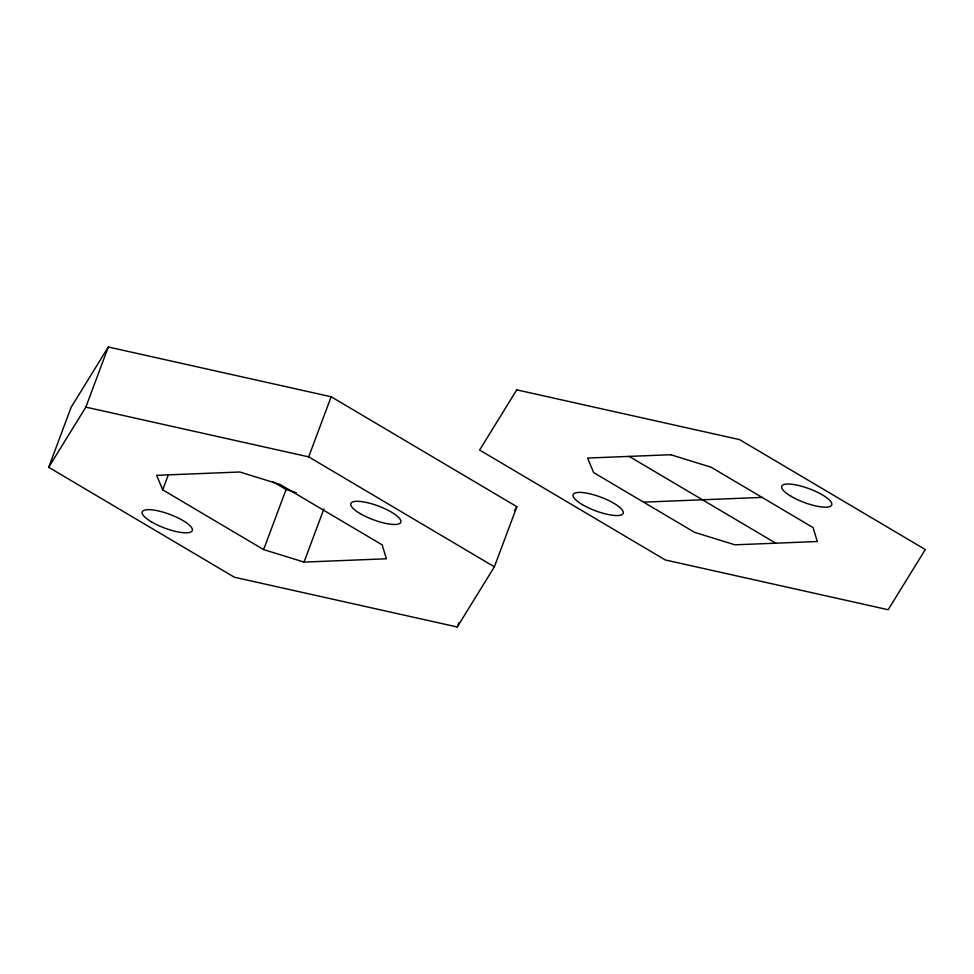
<?xml version="1.0" encoding="UTF-8"?>
<svg xmlns="http://www.w3.org/2000/svg" width="974" height="974" viewBox="0 0 974 974"><rect width="100%" height="100%" fill="white"/><g stroke="black" fill="none" stroke-linecap="round" stroke-linejoin="round"><path stroke-width="1.46" d="M48.7 467.301L71.175 407.181L108.321 347L331.16 396.759L516.865 506.699L494.378 566.819L457.244 627L234.405 577.241L48.7 467.301L85.846 407.12L108.321 347M162.695 489.837L156.668 475.324L239.799 472L280.195 484.504L382.125 544.843L386.41 558.784L304.022 562.095L263.625 549.592L162.695 489.837L168.453 474.46M263.625 549.592L286.1 489.472L273.17 481.813M494.378 566.819L308.685 456.879L331.16 396.759M304.022 562.095L323.892 508.964M457.244 627L458.815 622.8M514.491 510.546L516.865 506.699M643.583 502.146L762.082 497.397M85.846 407.12L308.685 456.879M286.1 489.472L296.206 492.601M629.155 456.392L775.767 543.188M516.756 389.856L479.622 450.037L665.315 559.965L888.154 609.724L925.3 549.555L739.595 439.615L516.756 389.856M670.721 454.724L587.59 458.06L593.616 472.573L694.547 532.328L734.944 544.819L817.332 541.52L813.046 527.579L711.117 467.228L670.721 454.724M790.937 496.241A26.7 7.317 20.5 0 0 831.565 505.323A26.7 7.317 20.5 0 0 797.706 485.271A26.7 7.317 20.5 0 0 790.937 496.241M582.379 504.605A26.7 7.317 20.5 0 0 623.007 513.675A26.7 7.317 20.5 0 0 589.148 493.635A26.7 7.317 20.5 0 0 582.379 504.605M360.027 513.517A26.7 7.317 20.5 0 0 400.655 522.588A26.7 7.317 20.5 0 0 366.796 502.547A26.7 7.317 20.5 0 0 360.027 513.517M151.457 521.869A26.7 7.317 20.5 0 0 192.085 530.94A26.7 7.317 20.5 0 0 158.238 510.9A26.7 7.317 20.5 0 0 151.457 521.869"/></g></svg>
